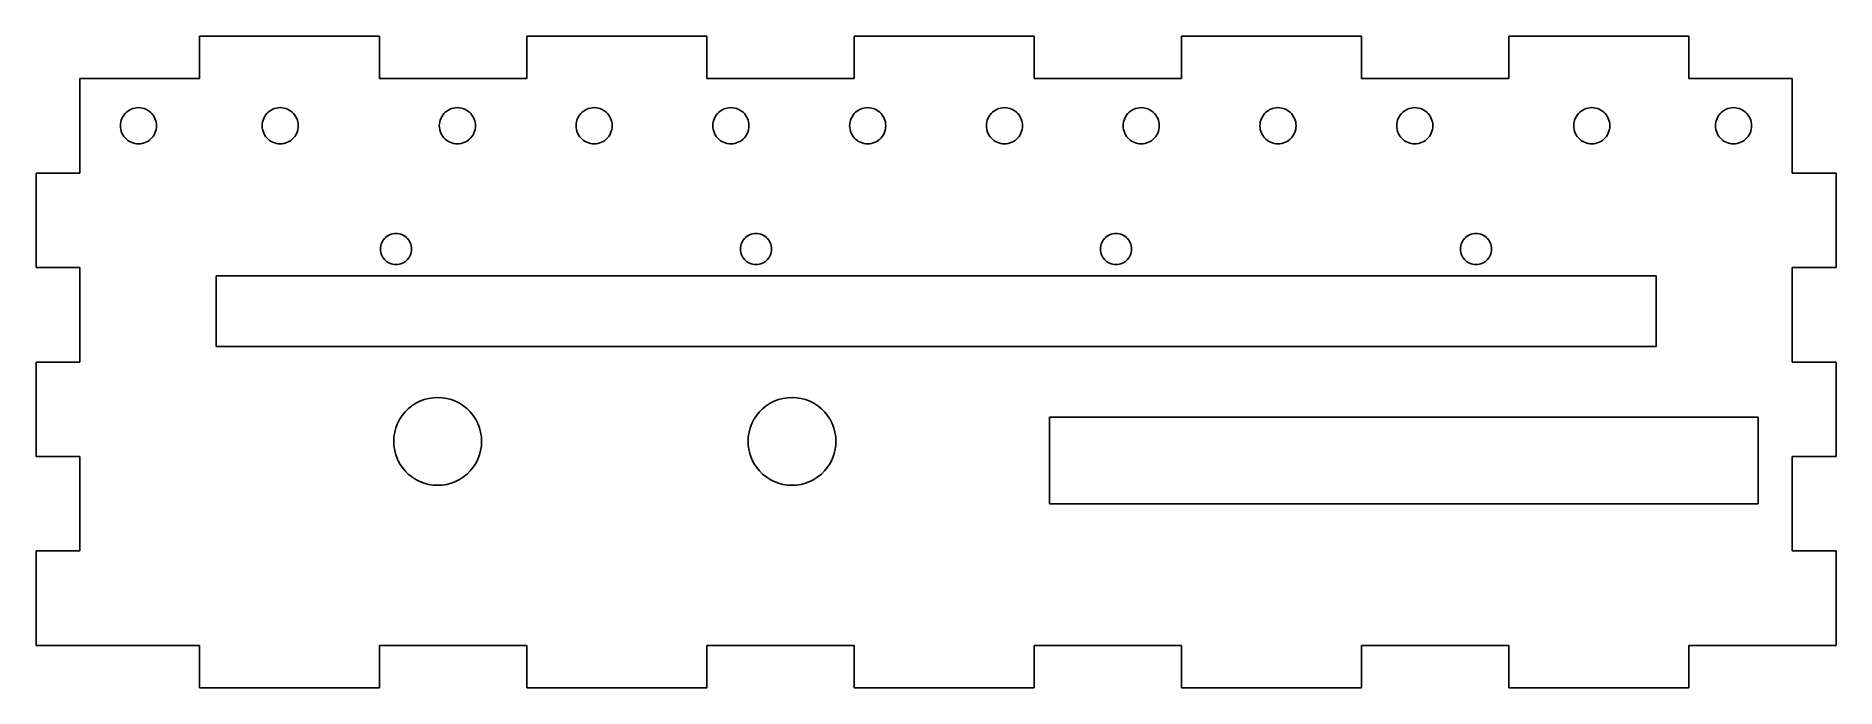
# Model space of a CAD drawing. Header units: metres. Extents: x -4 to 124, y -11 to 35.
import ezdxf

# ---------------------------------------------------------------- set-up
doc = ezdxf.new("R2010")
doc.units = ezdxf.units.M

msp = doc.modelspace()

# ---------------------------------------------------------------- linework, layer by layer
for p, q in [((20.7455, 35), (8.04544, 35)), ((8.04544, 35), (8.04544, 32)), ((20.7455, 32), (20.7455, 35)), ((43.8364, 35), (31.1364, 35)), ((31.1364, 35), (31.1364, 32)), ((43.8364, 32), (43.8364, 35)), ((66.9273, 35), (54.2273, 35)), ((54.2273, 35), (54.2273, 32)), ((66.9273, 32), (66.9273, 35)), ((90.0182, 35), (77.3182, 35)), ((77.3182, 35), (77.3182, 32)), ((90.0182, 32), (90.0182, 35)), ((113.109, 35), (100.409, 35)), ((100.409, 35), (100.409, 32)), ((113.109, 32), (113.109, 35)), ((8.04544, 32), (-0.39999, 32)), ((-0.39999, 32), (-0.39999, 25.3333)), ((31.1364, 32), (20.7455, 32)), ((54.2273, 32), (43.8364, 32)), ((77.3182, 32), (66.9273, 32)), ((100.409, 32), (90.0182, 32)), ((120.4, 32), (113.109, 32)), ((120.4, 25.3333), (120.4, 32)), ((2.56522, 29.1876), (2.62581, 29.3065)), ((2.62581, 29.3065), (2.6985, 29.4184)), ((2.6985, 29.4184), (2.78249, 29.5221)), ((2.78249, 29.5221), (2.87685, 29.6165)), ((2.87685, 29.6165), (2.98056, 29.7005)), ((2.98056, 29.7005), (3.0925, 29.7732)), ((3.0925, 29.7732), (3.2114, 29.8338)), ((3.2114, 29.8338), (3.336, 29.8816)), ((3.336, 29.8816), (3.4649, 29.9161)), ((3.4649, 29.9161), (3.59673, 29.937)), ((3.59673, 29.937), (3.73, 29.944)), ((3.73, 29.944), (3.86327, 29.937)), ((3.86327, 29.937), (3.99509, 29.9161)), ((3.99509, 29.9161), (4.12399, 29.8816)), ((4.12399, 29.8816), (4.24858, 29.8338)), ((4.24858, 29.8338), (4.36749, 29.7732)), ((4.36749, 29.7732), (4.47942, 29.7005)), ((4.47942, 29.7005), (4.58313, 29.6165)), ((4.58313, 29.6165), (4.67751, 29.5221)), ((4.67751, 29.5221), (4.76149, 29.4184)), ((4.76149, 29.4184), (4.83417, 29.3065)), ((4.83417, 29.3065), (4.89476, 29.1876)), ((12.5652, 29.1876), (12.6258, 29.3065)), ((12.6258, 29.3065), (12.6985, 29.4184)), ((12.6985, 29.4184), (12.7825, 29.5221)), ((12.7825, 29.5221), (12.8768, 29.6165)), ((12.8768, 29.6165), (12.9806, 29.7005)), ((12.9806, 29.7005), (13.0925, 29.7732)), ((13.0925, 29.7732), (13.2114, 29.8338)), ((13.2114, 29.8338), (13.336, 29.8816)), ((13.336, 29.8816), (13.4649, 29.9161)), ((13.4649, 29.9161), (13.5967, 29.937)), ((13.5967, 29.937), (13.73, 29.944)), ((13.73, 29.944), (13.8633, 29.937)), ((13.8633, 29.937), (13.9951, 29.9161)), ((13.9951, 29.9161), (14.124, 29.8816)), ((14.124, 29.8816), (14.2486, 29.8338)), ((14.2486, 29.8338), (14.3675, 29.7732)), ((14.3675, 29.7732), (14.4794, 29.7005)), ((14.4794, 29.7005), (14.5831, 29.6165)), ((14.5831, 29.6165), (14.6775, 29.5221)), ((14.6775, 29.5221), (14.7615, 29.4184)), ((14.7615, 29.4184), (14.8342, 29.3065)), ((14.8342, 29.3065), (14.8948, 29.1876)), ((25.0652, 29.1876), (25.1258, 29.3065)), ((25.1258, 29.3065), (25.1985, 29.4184)), ((25.1985, 29.4184), (25.2825, 29.5221)), ((25.2825, 29.5221), (25.3768, 29.6165)), ((25.3768, 29.6165), (25.4806, 29.7005)), ((25.4806, 29.7005), (25.5925, 29.7732)), ((25.5925, 29.7732), (25.7114, 29.8338)), ((25.7114, 29.8338), (25.836, 29.8816)), ((25.836, 29.8816), (25.9649, 29.9161)), ((25.9649, 29.9161), (26.0967, 29.937)), ((26.0967, 29.937), (26.23, 29.944)), ((26.23, 29.944), (26.3633, 29.937)), ((26.3633, 29.937), (26.4951, 29.9161)), ((26.4951, 29.9161), (26.624, 29.8816)), ((26.624, 29.8816), (26.7486, 29.8338)), ((26.7486, 29.8338), (26.8675, 29.7732)), ((26.8675, 29.7732), (26.9794, 29.7005)), ((26.9794, 29.7005), (27.0831, 29.6165)), ((27.0831, 29.6165), (27.1775, 29.5221)), ((27.1775, 29.5221), (27.2615, 29.4184)), ((27.2615, 29.4184), (27.3342, 29.3065)), ((27.3342, 29.3065), (27.3948, 29.1876)), ((34.7152, 29.1876), (34.7758, 29.3065)), ((34.7758, 29.3065), (34.8485, 29.4184)), ((34.8485, 29.4184), (34.9325, 29.5221)), ((34.9325, 29.5221), (35.0269, 29.6165)), ((35.0269, 29.6165), (35.1306, 29.7005)), ((35.1306, 29.7005), (35.2425, 29.7732)), ((35.2425, 29.7732), (35.3614, 29.8338)), ((35.3614, 29.8338), (35.486, 29.8816)), ((35.486, 29.8816), (35.6149, 29.9161)), ((35.6149, 29.9161), (35.7467, 29.937)), ((35.7467, 29.937), (35.88, 29.944)), ((35.88, 29.944), (36.0133, 29.937)), ((36.0133, 29.937), (36.1451, 29.9161)), ((36.1451, 29.9161), (36.274, 29.8816)), ((36.274, 29.8816), (36.3986, 29.8338)), ((36.3986, 29.8338), (36.5175, 29.7732)), ((36.5175, 29.7732), (36.6294, 29.7005)), ((36.6294, 29.7005), (36.7331, 29.6165)), ((36.7331, 29.6165), (36.8275, 29.5221)), ((36.8275, 29.5221), (36.9115, 29.4184)), ((36.9115, 29.4184), (36.9842, 29.3065)), ((36.9842, 29.3065), (37.0448, 29.1876)), ((44.3652, 29.1876), (44.4258, 29.3065)), ((44.4258, 29.3065), (44.4985, 29.4184)), ((44.4985, 29.4184), (44.5825, 29.5221)), ((44.5825, 29.5221), (44.6768, 29.6165)), ((44.6768, 29.6165), (44.7806, 29.7005)), ((44.7806, 29.7005), (44.8925, 29.7732)), ((44.8925, 29.7732), (45.0114, 29.8338)), ((45.0114, 29.8338), (45.136, 29.8816)), ((45.136, 29.8816), (45.2649, 29.9161)), ((45.2649, 29.9161), (45.3967, 29.937)), ((45.3967, 29.937), (45.53, 29.944)), ((45.53, 29.944), (45.6633, 29.937)), ((45.6633, 29.937), (45.7951, 29.9161)), ((45.7951, 29.9161), (45.924, 29.8816)), ((45.924, 29.8816), (46.0486, 29.8338)), ((46.0486, 29.8338), (46.1675, 29.7732)), ((46.1675, 29.7732), (46.2794, 29.7005)), ((46.2794, 29.7005), (46.3831, 29.6165)), ((46.3831, 29.6165), (46.4775, 29.5221)), ((46.4775, 29.5221), (46.5615, 29.4184)), ((46.5615, 29.4184), (46.6342, 29.3065)), ((46.6342, 29.3065), (46.6948, 29.1876)), ((54.0152, 29.1876), (54.0758, 29.3065)), ((54.0758, 29.3065), (54.1485, 29.4184)), ((54.1485, 29.4184), (54.2325, 29.5221)), ((54.2325, 29.5221), (54.3269, 29.6165)), ((54.3269, 29.6165), (54.4306, 29.7005)), ((54.4306, 29.7005), (54.5425, 29.7732)), ((54.5425, 29.7732), (54.6614, 29.8338)), ((54.6614, 29.8338), (54.786, 29.8816)), ((54.786, 29.8816), (54.9149, 29.9161)), ((54.9149, 29.9161), (55.0467, 29.937)), ((55.0467, 29.937), (55.18, 29.944)), ((55.18, 29.944), (55.3133, 29.937)), ((55.3133, 29.937), (55.4451, 29.9161)), ((55.4451, 29.9161), (55.574, 29.8816)), ((55.574, 29.8816), (55.6986, 29.8338)), ((55.6986, 29.8338), (55.8175, 29.7732)), ((55.8175, 29.7732), (55.9294, 29.7005)), ((55.9294, 29.7005), (56.0331, 29.6165)), ((56.0331, 29.6165), (56.1275, 29.5221)), ((56.1275, 29.5221), (56.2115, 29.4184)), ((56.2115, 29.4184), (56.2842, 29.3065)), ((56.2842, 29.3065), (56.3448, 29.1876)), ((63.6652, 29.1876), (63.7258, 29.3065)), ((63.7258, 29.3065), (63.7985, 29.4184)), ((63.7985, 29.4184), (63.8825, 29.5221)), ((63.8825, 29.5221), (63.9769, 29.6165)), ((63.9769, 29.6165), (64.0806, 29.7005)), ((64.0806, 29.7005), (64.1925, 29.7732)), ((64.1925, 29.7732), (64.3114, 29.8338)), ((64.3114, 29.8338), (64.436, 29.8816)), ((64.436, 29.8816), (64.5649, 29.9161)), ((64.5649, 29.9161), (64.6967, 29.937)), ((64.6967, 29.937), (64.83, 29.944)), ((64.83, 29.944), (64.9633, 29.937)), ((64.9633, 29.937), (65.0951, 29.9161)), ((65.0951, 29.9161), (65.224, 29.8816)), ((65.224, 29.8816), (65.3486, 29.8338)), ((65.3486, 29.8338), (65.4675, 29.7732)), ((65.4675, 29.7732), (65.5794, 29.7005)), ((65.5794, 29.7005), (65.6831, 29.6165)), ((65.6831, 29.6165), (65.7775, 29.5221)), ((65.7775, 29.5221), (65.8615, 29.4184)), ((65.8615, 29.4184), (65.9342, 29.3065)), ((65.9342, 29.3065), (65.9948, 29.1876)), ((73.3152, 29.1876), (73.3758, 29.3065)), ((73.3758, 29.3065), (73.4485, 29.4184)), ((73.4485, 29.4184), (73.5325, 29.5221)), ((73.5325, 29.5221), (73.6269, 29.6165)), ((73.6269, 29.6165), (73.7306, 29.7005)), ((73.7306, 29.7005), (73.8425, 29.7732)), ((73.8425, 29.7732), (73.9614, 29.8338)), ((73.9614, 29.8338), (74.086, 29.8816)), ((74.086, 29.8816), (74.2149, 29.9161)), ((74.2149, 29.9161), (74.3467, 29.937)), ((74.3467, 29.937), (74.48, 29.944)), ((74.48, 29.944), (74.6133, 29.937)), ((74.6133, 29.937), (74.7451, 29.9161)), ((74.7451, 29.9161), (74.874, 29.8816)), ((74.874, 29.8816), (74.9986, 29.8338)), ((74.9986, 29.8338), (75.1175, 29.7732)), ((75.1175, 29.7732), (75.2294, 29.7005)), ((75.2294, 29.7005), (75.3331, 29.6165)), ((75.3331, 29.6165), (75.4275, 29.5221)), ((75.4275, 29.5221), (75.5115, 29.4184)), ((75.5115, 29.4184), (75.5842, 29.3065)), ((75.5842, 29.3065), (75.6448, 29.1876)), ((82.9652, 29.1876), (83.0258, 29.3065)), ((83.0258, 29.3065), (83.0985, 29.4184)), ((83.0985, 29.4184), (83.1825, 29.5221)), ((83.1825, 29.5221), (83.2769, 29.6165)), ((83.2769, 29.6165), (83.3806, 29.7005)), ((83.3806, 29.7005), (83.4925, 29.7732)), ((83.4925, 29.7732), (83.6114, 29.8338)), ((83.6114, 29.8338), (83.736, 29.8816)), ((83.736, 29.8816), (83.8649, 29.9161)), ((83.8649, 29.9161), (83.9967, 29.937)), ((83.9967, 29.937), (84.13, 29.944)), ((84.13, 29.944), (84.2633, 29.937)), ((84.2633, 29.937), (84.3951, 29.9161)), ((84.3951, 29.9161), (84.524, 29.8816)), ((84.524, 29.8816), (84.6486, 29.8338)), ((84.6486, 29.8338), (84.7675, 29.7732)), ((84.7675, 29.7732), (84.8794, 29.7005)), ((84.8794, 29.7005), (84.9831, 29.6165)), ((84.9831, 29.6165), (85.0775, 29.5221)), ((85.0775, 29.5221), (85.1615, 29.4184)), ((85.1615, 29.4184), (85.2342, 29.3065)), ((85.2342, 29.3065), (85.2948, 29.1876)), ((92.6152, 29.1876), (92.6758, 29.3065)), ((92.6758, 29.3065), (92.7485, 29.4184)), ((92.7485, 29.4184), (92.8325, 29.5221)), ((92.8325, 29.5221), (92.9268, 29.6165)), ((92.9268, 29.6165), (93.0306, 29.7005)), ((93.0306, 29.7005), (93.1425, 29.7732)), ((93.1425, 29.7732), (93.2614, 29.8338)), ((93.2614, 29.8338), (93.386, 29.8816)), ((93.386, 29.8816), (93.5149, 29.9161)), ((93.5149, 29.9161), (93.6467, 29.937)), ((93.6467, 29.937), (93.78, 29.944)), ((93.78, 29.944), (93.9133, 29.937)), ((93.9133, 29.937), (94.0451, 29.9161)), ((94.0451, 29.9161), (94.174, 29.8816)), ((94.174, 29.8816), (94.2986, 29.8338)), ((94.2986, 29.8338), (94.4175, 29.7732)), ((94.4175, 29.7732), (94.5294, 29.7005)), ((94.5294, 29.7005), (94.6331, 29.6165)), ((94.6331, 29.6165), (94.7275, 29.5221)), ((94.7275, 29.5221), (94.8115, 29.4184)), ((94.8115, 29.4184), (94.8842, 29.3065)), ((94.8842, 29.3065), (94.9448, 29.1876)), ((105.105, 29.1876), (105.166, 29.3065)), ((105.166, 29.3065), (105.238, 29.4184)), ((105.238, 29.4184), (105.322, 29.5221)), ((105.322, 29.5221), (105.417, 29.6165)), ((105.417, 29.6165), (105.521, 29.7005)), ((105.521, 29.7005), (105.632, 29.7732)), ((105.632, 29.7732), (105.751, 29.8338)), ((105.751, 29.8338), (105.876, 29.8816)), ((105.876, 29.8816), (106.005, 29.9161)), ((106.005, 29.9161), (106.137, 29.937)), ((106.137, 29.937), (106.27, 29.944)), ((106.27, 29.944), (106.403, 29.937)), ((106.403, 29.937), (106.535, 29.9161)), ((106.535, 29.9161), (106.664, 29.8816)), ((106.664, 29.8816), (106.789, 29.8338)), ((106.789, 29.8338), (106.908, 29.7732)), ((106.908, 29.7732), (107.019, 29.7005)), ((107.019, 29.7005), (107.123, 29.6165)), ((107.123, 29.6165), (107.217, 29.5221)), ((107.217, 29.5221), (107.301, 29.4184)), ((107.301, 29.4184), (107.374, 29.3065)), ((107.374, 29.3065), (107.435, 29.1876)), ((115.105, 29.1876), (115.166, 29.3065)), ((115.166, 29.3065), (115.238, 29.4184)), ((115.238, 29.4184), (115.322, 29.5221)), ((115.322, 29.5221), (115.417, 29.6165)), ((115.417, 29.6165), (115.521, 29.7005)), ((115.521, 29.7005), (115.632, 29.7732)), ((115.632, 29.7732), (115.751, 29.8338)), ((115.751, 29.8338), (115.876, 29.8816)), ((115.876, 29.8816), (116.005, 29.9161)), ((116.005, 29.9161), (116.137, 29.937)), ((116.137, 29.937), (116.27, 29.944)), ((116.27, 29.944), (116.403, 29.937)), ((116.403, 29.937), (116.535, 29.9161)), ((116.535, 29.9161), (116.664, 29.8816)), ((116.664, 29.8816), (116.789, 29.8338)), ((116.789, 29.8338), (116.908, 29.7732)), ((116.908, 29.7732), (117.019, 29.7005)), ((117.019, 29.7005), (117.123, 29.6165)), ((117.123, 29.6165), (117.217, 29.5221)), ((117.217, 29.5221), (117.301, 29.4184)), ((117.301, 29.4184), (117.374, 29.3065)), ((117.374, 29.3065), (117.435, 29.1876)), ((2.45499, 28.669), (2.46198, 28.8023)), ((2.46198, 28.5357), (2.45499, 28.669)), ((2.46198, 28.8023), (2.48285, 28.9341)), ((2.48285, 28.4039), (2.46198, 28.5357)), ((2.48285, 28.9341), (2.5174, 29.063)), ((2.5174, 28.275), (2.48285, 28.4039)), ((2.5174, 29.063), (2.56522, 29.1876)), ((2.56522, 28.1504), (2.5174, 28.275)), ((2.62581, 28.0315), (2.56522, 28.1504)), ((2.6985, 27.9196), (2.62581, 28.0315)), ((4.83417, 28.0315), (4.76149, 27.9196)), ((4.89476, 28.1504), (4.83417, 28.0315)), ((4.89476, 29.1876), (4.9426, 29.063)), ((4.9426, 28.275), (4.89476, 28.1504)), ((4.9426, 29.063), (4.97713, 28.9341)), ((4.97713, 28.4039), (4.9426, 28.275)), ((4.97713, 28.9341), (4.998, 28.8023)), ((4.998, 28.5357), (4.97713, 28.4039)), ((4.998, 28.8023), (5.00499, 28.669)), ((5.00499, 28.669), (4.998, 28.5357)), ((12.455, 28.669), (12.462, 28.8023)), ((12.462, 28.5357), (12.455, 28.669)), ((12.462, 28.8023), (12.4828, 28.9341)), ((12.4828, 28.4039), (12.462, 28.5357)), ((12.4828, 28.9341), (12.5174, 29.063)), ((12.5174, 28.275), (12.4828, 28.4039)), ((12.5174, 29.063), (12.5652, 29.1876)), ((12.5652, 28.1504), (12.5174, 28.275)), ((12.6258, 28.0315), (12.5652, 28.1504)), ((12.6985, 27.9196), (12.6258, 28.0315)), ((14.8342, 28.0315), (14.7615, 27.9196)), ((14.8948, 28.1504), (14.8342, 28.0315)), ((14.8948, 29.1876), (14.9426, 29.063)), ((14.9426, 28.275), (14.8948, 28.1504)), ((14.9426, 29.063), (14.9771, 28.9341)), ((14.9771, 28.4039), (14.9426, 28.275)), ((14.9771, 28.9341), (14.998, 28.8023)), ((14.998, 28.5357), (14.9771, 28.4039)), ((14.998, 28.8023), (15.005, 28.669)), ((15.005, 28.669), (14.998, 28.5357)), ((24.955, 28.669), (24.962, 28.8023)), ((24.962, 28.5357), (24.955, 28.669)), ((24.962, 28.8023), (24.9828, 28.9341)), ((24.9828, 28.4039), (24.962, 28.5357)), ((24.9828, 28.9341), (25.0174, 29.063)), ((25.0174, 28.275), (24.9828, 28.4039)), ((25.0174, 29.063), (25.0652, 29.1876)), ((25.0652, 28.1504), (25.0174, 28.275)), ((25.1258, 28.0315), (25.0652, 28.1504)), ((25.1985, 27.9196), (25.1258, 28.0315)), ((27.3342, 28.0315), (27.2615, 27.9196)), ((27.3948, 28.1504), (27.3342, 28.0315)), ((27.3948, 29.1876), (27.4426, 29.063)), ((27.4426, 28.275), (27.3948, 28.1504)), ((27.4426, 29.063), (27.4771, 28.9341)), ((27.4771, 28.4039), (27.4426, 28.275)), ((27.4771, 28.9341), (27.498, 28.8023)), ((27.498, 28.5357), (27.4771, 28.4039)), ((27.498, 28.8023), (27.505, 28.669)), ((27.505, 28.669), (27.498, 28.5357)), ((34.605, 28.669), (34.612, 28.8023)), ((34.612, 28.5357), (34.605, 28.669)), ((34.612, 28.8023), (34.6329, 28.9341)), ((34.6329, 28.4039), (34.612, 28.5357)), ((34.6329, 28.9341), (34.6674, 29.063)), ((34.6674, 28.275), (34.6329, 28.4039)), ((34.6674, 29.063), (34.7152, 29.1876)), ((34.7152, 28.1504), (34.6674, 28.275)), ((34.7758, 28.0315), (34.7152, 28.1504)), ((34.8485, 27.9196), (34.7758, 28.0315)), ((36.9842, 28.0315), (36.9115, 27.9196)), ((37.0448, 28.1504), (36.9842, 28.0315)), ((37.0448, 29.1876), (37.0926, 29.063)), ((37.0926, 28.275), (37.0448, 28.1504)), ((37.0926, 29.063), (37.1271, 28.9341)), ((37.1271, 28.4039), (37.0926, 28.275)), ((37.1271, 28.9341), (37.148, 28.8023)), ((37.148, 28.5357), (37.1271, 28.4039)), ((37.148, 28.8023), (37.155, 28.669)), ((37.155, 28.669), (37.148, 28.5357)), ((44.255, 28.669), (44.262, 28.8023)), ((44.262, 28.5357), (44.255, 28.669)), ((44.262, 28.8023), (44.2829, 28.9341)), ((44.2829, 28.4039), (44.262, 28.5357)), ((44.2829, 28.9341), (44.3174, 29.063)), ((44.3174, 28.275), (44.2829, 28.4039)), ((44.3174, 29.063), (44.3652, 29.1876)), ((44.3652, 28.1504), (44.3174, 28.275)), ((44.4258, 28.0315), (44.3652, 28.1504)), ((44.4985, 27.9196), (44.4258, 28.0315)), ((46.6342, 28.0315), (46.5615, 27.9196)), ((46.6948, 28.1504), (46.6342, 28.0315)), ((46.6948, 29.1876), (46.7426, 29.063)), ((46.7426, 28.275), (46.6948, 28.1504)), ((46.7426, 29.063), (46.7771, 28.9341)), ((46.7771, 28.4039), (46.7426, 28.275)), ((46.7771, 28.9341), (46.798, 28.8023)), ((46.798, 28.5357), (46.7771, 28.4039)), ((46.798, 28.8023), (46.805, 28.669)), ((46.805, 28.669), (46.798, 28.5357)), ((53.905, 28.669), (53.912, 28.8023)), ((53.912, 28.5357), (53.905, 28.669)), ((53.912, 28.8023), (53.9329, 28.9341)), ((53.9329, 28.4039), (53.912, 28.5357)), ((53.9329, 28.9341), (53.9674, 29.063)), ((53.9674, 28.275), (53.9329, 28.4039)), ((53.9674, 29.063), (54.0152, 29.1876)), ((54.0152, 28.1504), (53.9674, 28.275)), ((54.0758, 28.0315), (54.0152, 28.1504)), ((54.1485, 27.9196), (54.0758, 28.0315)), ((56.2842, 28.0315), (56.2115, 27.9196)), ((56.3448, 28.1504), (56.2842, 28.0315)), ((56.3448, 29.1876), (56.3926, 29.063)), ((56.3926, 28.275), (56.3448, 28.1504)), ((56.3926, 29.063), (56.4271, 28.9341)), ((56.4271, 28.4039), (56.3926, 28.275)), ((56.4271, 28.9341), (56.448, 28.8023)), ((56.448, 28.5357), (56.4271, 28.4039)), ((56.448, 28.8023), (56.455, 28.669)), ((56.455, 28.669), (56.448, 28.5357)), ((63.555, 28.669), (63.562, 28.8023)), ((63.562, 28.5357), (63.555, 28.669)), ((63.562, 28.8023), (63.5829, 28.9341)), ((63.5829, 28.4039), (63.562, 28.5357)), ((63.5829, 28.9341), (63.6174, 29.063)), ((63.6174, 28.275), (63.5829, 28.4039)), ((63.6174, 29.063), (63.6652, 29.1876)), ((63.6652, 28.1504), (63.6174, 28.275)), ((63.7258, 28.0315), (63.6652, 28.1504)), ((63.7985, 27.9196), (63.7258, 28.0315)), ((65.9342, 28.0315), (65.8615, 27.9196)), ((65.9948, 28.1504), (65.9342, 28.0315)), ((65.9948, 29.1876), (66.0426, 29.063)), ((66.0426, 28.275), (65.9948, 28.1504)), ((66.0426, 29.063), (66.0771, 28.9341)), ((66.0771, 28.4039), (66.0426, 28.275)), ((66.0771, 28.9341), (66.098, 28.8023)), ((66.098, 28.5357), (66.0771, 28.4039)), ((66.098, 28.8023), (66.105, 28.669)), ((66.105, 28.669), (66.098, 28.5357)), ((73.205, 28.669), (73.212, 28.8023)), ((73.212, 28.5357), (73.205, 28.669)), ((73.212, 28.8023), (73.2329, 28.9341)), ((73.2329, 28.4039), (73.212, 28.5357)), ((73.2329, 28.9341), (73.2674, 29.063)), ((73.2674, 28.275), (73.2329, 28.4039)), ((73.2674, 29.063), (73.3152, 29.1876)), ((73.3152, 28.1504), (73.2674, 28.275)), ((73.3758, 28.0315), (73.3152, 28.1504)), ((73.4485, 27.9196), (73.3758, 28.0315)), ((75.5842, 28.0315), (75.5115, 27.9196)), ((75.6448, 28.1504), (75.5842, 28.0315)), ((75.6448, 29.1876), (75.6926, 29.063)), ((75.6926, 28.275), (75.6448, 28.1504)), ((75.6926, 29.063), (75.7271, 28.9341)), ((75.7271, 28.4039), (75.6926, 28.275)), ((75.7271, 28.9341), (75.748, 28.8023)), ((75.748, 28.5357), (75.7271, 28.4039)), ((75.748, 28.8023), (75.755, 28.669)), ((75.755, 28.669), (75.748, 28.5357)), ((82.855, 28.669), (82.862, 28.8023)), ((82.862, 28.5357), (82.855, 28.669)), ((82.862, 28.8023), (82.8829, 28.9341)), ((82.8829, 28.4039), (82.862, 28.5357)), ((82.8829, 28.9341), (82.9174, 29.063)), ((82.9174, 28.275), (82.8829, 28.4039)), ((82.9174, 29.063), (82.9652, 29.1876)), ((82.9652, 28.1504), (82.9174, 28.275)), ((83.0258, 28.0315), (82.9652, 28.1504)), ((83.0985, 27.9196), (83.0258, 28.0315)), ((85.2342, 28.0315), (85.1615, 27.9196)), ((85.2948, 28.1504), (85.2342, 28.0315)), ((85.2948, 29.1876), (85.3426, 29.063)), ((85.3426, 28.275), (85.2948, 28.1504)), ((85.3426, 29.063), (85.3771, 28.9341)), ((85.3771, 28.4039), (85.3426, 28.275)), ((85.3771, 28.9341), (85.398, 28.8023)), ((85.398, 28.5357), (85.3771, 28.4039)), ((85.398, 28.8023), (85.405, 28.669)), ((85.405, 28.669), (85.398, 28.5357)), ((92.505, 28.669), (92.512, 28.8023)), ((92.512, 28.5357), (92.505, 28.669)), ((92.512, 28.8023), (92.5329, 28.9341)), ((92.5329, 28.4039), (92.512, 28.5357)), ((92.5329, 28.9341), (92.5674, 29.063)), ((92.5674, 28.275), (92.5329, 28.4039)), ((92.5674, 29.063), (92.6152, 29.1876)), ((92.6152, 28.1504), (92.5674, 28.275)), ((92.6758, 28.0315), (92.6152, 28.1504)), ((92.7485, 27.9196), (92.6758, 28.0315)), ((94.8842, 28.0315), (94.8115, 27.9196)), ((94.9448, 28.1504), (94.8842, 28.0315)), ((94.9448, 29.1876), (94.9926, 29.063)), ((94.9926, 28.275), (94.9448, 28.1504)), ((94.9926, 29.063), (95.0271, 28.9341)), ((95.0271, 28.4039), (94.9926, 28.275)), ((95.0271, 28.9341), (95.048, 28.8023)), ((95.048, 28.5357), (95.0271, 28.4039)), ((95.048, 28.8023), (95.055, 28.669)), ((95.055, 28.669), (95.048, 28.5357)), ((104.995, 28.669), (105.002, 28.8023)), ((105.002, 28.5357), (104.995, 28.669)), ((105.002, 28.8023), (105.023, 28.9341)), ((105.023, 28.4039), (105.002, 28.5357)), ((105.023, 28.9341), (105.057, 29.063)), ((105.057, 28.275), (105.023, 28.4039)), ((105.057, 29.063), (105.105, 29.1876)), ((105.105, 28.1504), (105.057, 28.275)), ((105.166, 28.0315), (105.105, 28.1504)), ((105.238, 27.9196), (105.166, 28.0315)), ((107.374, 28.0315), (107.301, 27.9196)), ((107.435, 28.1504), (107.374, 28.0315)), ((107.435, 29.1876), (107.483, 29.063)), ((107.483, 28.275), (107.435, 28.1504)), ((107.483, 29.063), (107.517, 28.9341)), ((107.517, 28.4039), (107.483, 28.275)), ((107.517, 28.9341), (107.538, 28.8023)), ((107.538, 28.5357), (107.517, 28.4039)), ((107.538, 28.8023), (107.545, 28.669)), ((107.545, 28.669), (107.538, 28.5357)), ((114.995, 28.669), (115.002, 28.8023)), ((115.002, 28.5357), (114.995, 28.669)), ((115.002, 28.8023), (115.023, 28.9341)), ((115.023, 28.4039), (115.002, 28.5357)), ((115.023, 28.9341), (115.057, 29.063)), ((115.057, 28.275), (115.023, 28.4039)), ((115.057, 29.063), (115.105, 29.1876)), ((115.105, 28.1504), (115.057, 28.275)), ((115.166, 28.0315), (115.105, 28.1504)), ((115.238, 27.9196), (115.166, 28.0315)), ((117.374, 28.0315), (117.301, 27.9196)), ((117.435, 28.1504), (117.374, 28.0315)), ((117.435, 29.1876), (117.483, 29.063)), ((117.483, 28.275), (117.435, 28.1504)), ((117.483, 29.063), (117.517, 28.9341)), ((117.517, 28.4039), (117.483, 28.275)), ((117.517, 28.9341), (117.538, 28.8023)), ((117.538, 28.5357), (117.517, 28.4039)), ((117.538, 28.8023), (117.545, 28.669)), ((117.545, 28.669), (117.538, 28.5357)), ((2.78249, 27.8159), (2.6985, 27.9196)), ((2.87685, 27.7215), (2.78249, 27.8159)), ((2.98056, 27.6375), (2.87685, 27.7215)), ((3.0925, 27.5648), (2.98056, 27.6375)), ((3.2114, 27.5042), (3.0925, 27.5648)), ((3.336, 27.4564), (3.2114, 27.5042)), ((3.4649, 27.4219), (3.336, 27.4564)), ((3.59673, 27.401), (3.4649, 27.4219)), ((3.73, 27.394), (3.59673, 27.401)), ((3.86327, 27.401), (3.73, 27.394)), ((3.99509, 27.4219), (3.86327, 27.401)), ((4.12399, 27.4564), (3.99509, 27.4219)), ((4.24858, 27.5042), (4.12399, 27.4564)), ((4.36749, 27.5648), (4.24858, 27.5042)), ((4.47942, 27.6375), (4.36749, 27.5648)), ((4.58313, 27.7215), (4.47942, 27.6375)), ((4.67751, 27.8159), (4.58313, 27.7215)), ((4.76149, 27.9196), (4.67751, 27.8159)), ((12.7825, 27.8159), (12.6985, 27.9196)), ((12.8768, 27.7215), (12.7825, 27.8159)), ((12.9806, 27.6375), (12.8768, 27.7215)), ((13.0925, 27.5648), (12.9806, 27.6375)), ((13.2114, 27.5042), (13.0925, 27.5648)), ((13.336, 27.4564), (13.2114, 27.5042)), ((13.4649, 27.4219), (13.336, 27.4564)), ((13.5967, 27.401), (13.4649, 27.4219)), ((13.73, 27.394), (13.5967, 27.401)), ((13.8633, 27.401), (13.73, 27.394)), ((13.9951, 27.4219), (13.8633, 27.401)), ((14.124, 27.4564), (13.9951, 27.4219)), ((14.2486, 27.5042), (14.124, 27.4564)), ((14.3675, 27.5648), (14.2486, 27.5042)), ((14.4794, 27.6375), (14.3675, 27.5648)), ((14.5831, 27.7215), (14.4794, 27.6375)), ((14.6775, 27.8159), (14.5831, 27.7215)), ((14.7615, 27.9196), (14.6775, 27.8159)), ((25.2825, 27.8159), (25.1985, 27.9196)), ((25.3768, 27.7215), (25.2825, 27.8159)), ((25.4806, 27.6375), (25.3768, 27.7215)), ((25.5925, 27.5648), (25.4806, 27.6375)), ((25.7114, 27.5042), (25.5925, 27.5648)), ((25.836, 27.4564), (25.7114, 27.5042)), ((25.9649, 27.4219), (25.836, 27.4564)), ((26.0967, 27.401), (25.9649, 27.4219)), ((26.23, 27.394), (26.0967, 27.401)), ((26.3633, 27.401), (26.23, 27.394)), ((26.4951, 27.4219), (26.3633, 27.401)), ((26.624, 27.4564), (26.4951, 27.4219)), ((26.7486, 27.5042), (26.624, 27.4564)), ((26.8675, 27.5648), (26.7486, 27.5042)), ((26.9794, 27.6375), (26.8675, 27.5648)), ((27.0831, 27.7215), (26.9794, 27.6375)), ((27.1775, 27.8159), (27.0831, 27.7215)), ((27.2615, 27.9196), (27.1775, 27.8159)), ((34.9325, 27.8159), (34.8485, 27.9196)), ((35.0269, 27.7215), (34.9325, 27.8159)), ((35.1306, 27.6375), (35.0269, 27.7215)), ((35.2425, 27.5648), (35.1306, 27.6375)), ((35.3614, 27.5042), (35.2425, 27.5648)), ((35.486, 27.4564), (35.3614, 27.5042)), ((35.6149, 27.4219), (35.486, 27.4564)), ((35.7467, 27.401), (35.6149, 27.4219)), ((35.88, 27.394), (35.7467, 27.401)), ((36.0133, 27.401), (35.88, 27.394)), ((36.1451, 27.4219), (36.0133, 27.401)), ((36.274, 27.4564), (36.1451, 27.4219)), ((36.3986, 27.5042), (36.274, 27.4564)), ((36.5175, 27.5648), (36.3986, 27.5042)), ((36.6294, 27.6375), (36.5175, 27.5648)), ((36.7331, 27.7215), (36.6294, 27.6375)), ((36.8275, 27.8159), (36.7331, 27.7215)), ((36.9115, 27.9196), (36.8275, 27.8159)), ((44.5825, 27.8159), (44.4985, 27.9196)), ((44.6768, 27.7215), (44.5825, 27.8159)), ((44.7806, 27.6375), (44.6768, 27.7215)), ((44.8925, 27.5648), (44.7806, 27.6375)), ((45.0114, 27.5042), (44.8925, 27.5648)), ((45.136, 27.4564), (45.0114, 27.5042)), ((45.2649, 27.4219), (45.136, 27.4564)), ((45.3967, 27.401), (45.2649, 27.4219)), ((45.53, 27.394), (45.3967, 27.401)), ((45.6633, 27.401), (45.53, 27.394)), ((45.7951, 27.4219), (45.6633, 27.401)), ((45.924, 27.4564), (45.7951, 27.4219)), ((46.0486, 27.5042), (45.924, 27.4564)), ((46.1675, 27.5648), (46.0486, 27.5042)), ((46.2794, 27.6375), (46.1675, 27.5648)), ((46.3831, 27.7215), (46.2794, 27.6375)), ((46.4775, 27.8159), (46.3831, 27.7215)), ((46.5615, 27.9196), (46.4775, 27.8159)), ((54.2325, 27.8159), (54.1485, 27.9196)), ((54.3269, 27.7215), (54.2325, 27.8159)), ((54.4306, 27.6375), (54.3269, 27.7215)), ((54.5425, 27.5648), (54.4306, 27.6375)), ((54.6614, 27.5042), (54.5425, 27.5648)), ((54.786, 27.4564), (54.6614, 27.5042)), ((54.9149, 27.4219), (54.786, 27.4564)), ((55.0467, 27.401), (54.9149, 27.4219)), ((55.18, 27.394), (55.0467, 27.401)), ((55.3133, 27.401), (55.18, 27.394)), ((55.4451, 27.4219), (55.3133, 27.401)), ((55.574, 27.4564), (55.4451, 27.4219)), ((55.6986, 27.5042), (55.574, 27.4564)), ((55.8175, 27.5648), (55.6986, 27.5042)), ((55.9294, 27.6375), (55.8175, 27.5648)), ((56.0331, 27.7215), (55.9294, 27.6375)), ((56.1275, 27.8159), (56.0331, 27.7215)), ((56.2115, 27.9196), (56.1275, 27.8159)), ((63.8825, 27.8159), (63.7985, 27.9196)), ((63.9769, 27.7215), (63.8825, 27.8159)), ((64.0806, 27.6375), (63.9769, 27.7215)), ((64.1925, 27.5648), (64.0806, 27.6375)), ((64.3114, 27.5042), (64.1925, 27.5648)), ((64.436, 27.4564), (64.3114, 27.5042)), ((64.5649, 27.4219), (64.436, 27.4564)), ((64.6967, 27.401), (64.5649, 27.4219)), ((64.83, 27.394), (64.6967, 27.401)), ((64.9633, 27.401), (64.83, 27.394)), ((65.0951, 27.4219), (64.9633, 27.401)), ((65.224, 27.4564), (65.0951, 27.4219)), ((65.3486, 27.5042), (65.224, 27.4564)), ((65.4675, 27.5648), (65.3486, 27.5042)), ((65.5794, 27.6375), (65.4675, 27.5648)), ((65.6831, 27.7215), (65.5794, 27.6375)), ((65.7775, 27.8159), (65.6831, 27.7215)), ((65.8615, 27.9196), (65.7775, 27.8159)), ((73.5325, 27.8159), (73.4485, 27.9196)), ((73.6269, 27.7215), (73.5325, 27.8159)), ((73.7306, 27.6375), (73.6269, 27.7215)), ((73.8425, 27.5648), (73.7306, 27.6375)), ((73.9614, 27.5042), (73.8425, 27.5648)), ((74.086, 27.4564), (73.9614, 27.5042)), ((74.2149, 27.4219), (74.086, 27.4564)), ((74.3467, 27.401), (74.2149, 27.4219)), ((74.48, 27.394), (74.3467, 27.401)), ((74.6133, 27.401), (74.48, 27.394)), ((74.7451, 27.4219), (74.6133, 27.401)), ((74.874, 27.4564), (74.7451, 27.4219)), ((74.9986, 27.5042), (74.874, 27.4564)), ((75.1175, 27.5648), (74.9986, 27.5042)), ((75.2294, 27.6375), (75.1175, 27.5648)), ((75.3331, 27.7215), (75.2294, 27.6375)), ((75.4275, 27.8159), (75.3331, 27.7215)), ((75.5115, 27.9196), (75.4275, 27.8159)), ((83.1825, 27.8159), (83.0985, 27.9196)), ((83.2769, 27.7215), (83.1825, 27.8159)), ((83.3806, 27.6375), (83.2769, 27.7215)), ((83.4925, 27.5648), (83.3806, 27.6375)), ((83.6114, 27.5042), (83.4925, 27.5648)), ((83.736, 27.4564), (83.6114, 27.5042)), ((83.8649, 27.4219), (83.736, 27.4564)), ((83.9967, 27.401), (83.8649, 27.4219)), ((84.13, 27.394), (83.9967, 27.401)), ((84.2633, 27.401), (84.13, 27.394)), ((84.3951, 27.4219), (84.2633, 27.401)), ((84.524, 27.4564), (84.3951, 27.4219)), ((84.6486, 27.5042), (84.524, 27.4564)), ((84.7675, 27.5648), (84.6486, 27.5042)), ((84.8794, 27.6375), (84.7675, 27.5648)), ((84.9831, 27.7215), (84.8794, 27.6375)), ((85.0775, 27.8159), (84.9831, 27.7215)), ((85.1615, 27.9196), (85.0775, 27.8159)), ((92.8325, 27.8159), (92.7485, 27.9196)), ((92.9268, 27.7215), (92.8325, 27.8159)), ((93.0306, 27.6375), (92.9268, 27.7215)), ((93.1425, 27.5648), (93.0306, 27.6375)), ((93.2614, 27.5042), (93.1425, 27.5648)), ((93.386, 27.4564), (93.2614, 27.5042)), ((93.5149, 27.4219), (93.386, 27.4564)), ((93.6467, 27.401), (93.5149, 27.4219)), ((93.78, 27.394), (93.6467, 27.401)), ((93.9133, 27.401), (93.78, 27.394)), ((94.0451, 27.4219), (93.9133, 27.401)), ((94.174, 27.4564), (94.0451, 27.4219)), ((94.2986, 27.5042), (94.174, 27.4564)), ((94.4175, 27.5648), (94.2986, 27.5042)), ((94.5294, 27.6375), (94.4175, 27.5648)), ((94.6331, 27.7215), (94.5294, 27.6375)), ((94.7275, 27.8159), (94.6331, 27.7215)), ((94.8115, 27.9196), (94.7275, 27.8159)), ((105.322, 27.8159), (105.238, 27.9196)), ((105.417, 27.7215), (105.322, 27.8159)), ((105.521, 27.6375), (105.417, 27.7215)), ((105.632, 27.5648), (105.521, 27.6375)), ((105.751, 27.5042), (105.632, 27.5648)), ((105.876, 27.4564), (105.751, 27.5042)), ((106.005, 27.4219), (105.876, 27.4564)), ((106.137, 27.401), (106.005, 27.4219)), ((106.27, 27.394), (106.137, 27.401)), ((106.403, 27.401), (106.27, 27.394)), ((106.535, 27.4219), (106.403, 27.401)), ((106.664, 27.4564), (106.535, 27.4219)), ((106.789, 27.5042), (106.664, 27.4564)), ((106.908, 27.5648), (106.789, 27.5042)), ((107.019, 27.6375), (106.908, 27.5648)), ((107.123, 27.7215), (107.019, 27.6375)), ((107.217, 27.8159), (107.123, 27.7215)), ((107.301, 27.9196), (107.217, 27.8159)), ((115.322, 27.8159), (115.238, 27.9196)), ((115.417, 27.7215), (115.322, 27.8159)), ((115.521, 27.6375), (115.417, 27.7215)), ((115.632, 27.5648), (115.521, 27.6375)), ((115.751, 27.5042), (115.632, 27.5648)), ((115.876, 27.4564), (115.751, 27.5042)), ((116.005, 27.4219), (115.876, 27.4564)), ((116.137, 27.401), (116.005, 27.4219)), ((116.27, 27.394), (116.137, 27.401)), ((116.403, 27.401), (116.27, 27.394)), ((116.535, 27.4219), (116.403, 27.401)), ((116.664, 27.4564), (116.535, 27.4219)), ((116.789, 27.5042), (116.664, 27.4564)), ((116.908, 27.5648), (116.789, 27.5042)), ((117.019, 27.6375), (116.908, 27.5648)), ((117.123, 27.7215), (117.019, 27.6375)), ((117.217, 27.8159), (117.123, 27.7215)), ((117.301, 27.9196), (117.217, 27.8159)), ((-0.39999, 25.3333), (-3.5, 25.3333)), ((-3.5, 25.3333), (-3.5, 18.6667)), ((123.5, 25.3333), (120.4, 25.3333)), ((123.5, 18.6667), (123.5, 25.3333)), ((20.8538, 20.3079), (20.8951, 20.4154)), ((20.8951, 20.4154), (20.9474, 20.518)), ((20.9474, 20.518), (21.0101, 20.6146)), ((21.0101, 20.6146), (21.0825, 20.704)), ((21.0825, 20.704), (21.164, 20.7854)), ((21.164, 20.7854), (21.2534, 20.8579)), ((21.2534, 20.8579), (21.35, 20.9206)), ((21.35, 20.9206), (21.4526, 20.9729)), ((21.4526, 20.9729), (21.5601, 21.0142)), ((21.5601, 21.0142), (21.6713, 21.044)), ((21.6713, 21.044), (21.785, 21.062)), ((21.785, 21.062), (21.9, 21.068)), ((21.9, 21.068), (22.015, 21.062)), ((22.015, 21.062), (22.1287, 21.044)), ((22.1287, 21.044), (22.2399, 21.0142)), ((22.2399, 21.0142), (22.3474, 20.9729)), ((22.3474, 20.9729), (22.45, 20.9206)), ((22.45, 20.9206), (22.5466, 20.8579)), ((22.5466, 20.8579), (22.636, 20.7854)), ((22.636, 20.7854), (22.7175, 20.704)), ((22.7175, 20.704), (22.7899, 20.6146)), ((22.7899, 20.6146), (22.8526, 20.518)), ((22.8526, 20.518), (22.9049, 20.4154)), ((22.9049, 20.4154), (22.9462, 20.3079)), ((46.2538, 20.3079), (46.2951, 20.4154)), ((46.2951, 20.4154), (46.3474, 20.518)), ((46.3474, 20.518), (46.4101, 20.6146)), ((46.4101, 20.6146), (46.4825, 20.704)), ((46.4825, 20.704), (46.5639, 20.7854)), ((46.5639, 20.7854), (46.6534, 20.8579)), ((46.6534, 20.8579), (46.75, 20.9206)), ((46.75, 20.9206), (46.8526, 20.9729)), ((46.8526, 20.9729), (46.9601, 21.0142)), ((46.9601, 21.0142), (47.0713, 21.044)), ((47.0713, 21.044), (47.185, 21.062)), ((47.185, 21.062), (47.3, 21.068)), ((47.3, 21.068), (47.415, 21.062)), ((47.415, 21.062), (47.5287, 21.044)), ((47.5287, 21.044), (47.6399, 21.0142)), ((47.6399, 21.0142), (47.7474, 20.9729)), ((47.7474, 20.9729), (47.85, 20.9206)), ((47.85, 20.9206), (47.9466, 20.8579)), ((47.9466, 20.8579), (48.036, 20.7854)), ((48.036, 20.7854), (48.1174, 20.704)), ((48.1174, 20.704), (48.1899, 20.6146)), ((48.1899, 20.6146), (48.2526, 20.518)), ((48.2526, 20.518), (48.3049, 20.4154)), ((48.3049, 20.4154), (48.3462, 20.3079)), ((71.6538, 20.3079), (71.6951, 20.4154)), ((71.6951, 20.4154), (71.7474, 20.518)), ((71.7474, 20.518), (71.8101, 20.6146)), ((71.8101, 20.6146), (71.8825, 20.704)), ((71.8825, 20.704), (71.964, 20.7854)), ((71.964, 20.7854), (72.0534, 20.8579)), ((72.0534, 20.8579), (72.15, 20.9206)), ((72.15, 20.9206), (72.2526, 20.9729)), ((72.2526, 20.9729), (72.3601, 21.0142)), ((72.3601, 21.0142), (72.4713, 21.044)), ((72.4713, 21.044), (72.585, 21.062)), ((72.585, 21.062), (72.7, 21.068)), ((72.7, 21.068), (72.815, 21.062)), ((72.815, 21.062), (72.9287, 21.044)), ((72.9287, 21.044), (73.0399, 21.0142)), ((73.0399, 21.0142), (73.1474, 20.9729)), ((73.1474, 20.9729), (73.25, 20.9206)), ((73.25, 20.9206), (73.3466, 20.8579)), ((73.3466, 20.8579), (73.436, 20.7854)), ((73.436, 20.7854), (73.5175, 20.704)), ((73.5175, 20.704), (73.5899, 20.6146)), ((73.5899, 20.6146), (73.6526, 20.518)), ((73.6526, 20.518), (73.7049, 20.4154)), ((73.7049, 20.4154), (73.7462, 20.3079)), ((97.0538, 20.3079), (97.0951, 20.4154)), ((97.0951, 20.4154), (97.1474, 20.518)), ((97.1474, 20.518), (97.2101, 20.6146)), ((97.2101, 20.6146), (97.2825, 20.704)), ((97.2825, 20.704), (97.364, 20.7854)), ((97.364, 20.7854), (97.4534, 20.8579)), ((97.4534, 20.8579), (97.55, 20.9206)), ((97.55, 20.9206), (97.6526, 20.9729)), ((97.6526, 20.9729), (97.7601, 21.0142)), ((97.7601, 21.0142), (97.8713, 21.044)), ((97.8713, 21.044), (97.985, 21.062)), ((97.985, 21.062), (98.1, 21.068)), ((98.1, 21.068), (98.215, 21.062)), ((98.215, 21.062), (98.3287, 21.044)), ((98.3287, 21.044), (98.4399, 21.0142)), ((98.4399, 21.0142), (98.5474, 20.9729)), ((98.5474, 20.9729), (98.65, 20.9206)), ((98.65, 20.9206), (98.7466, 20.8579)), ((98.7466, 20.8579), (98.836, 20.7854)), ((98.836, 20.7854), (98.9174, 20.704)), ((98.9174, 20.704), (98.9899, 20.6146)), ((98.9899, 20.6146), (99.0526, 20.518)), ((99.0526, 20.518), (99.1049, 20.4154)), ((99.1049, 20.4154), (99.1462, 20.3079)), ((20.8, 19.968), (20.806, 20.083)), ((20.806, 19.853), (20.8, 19.968)), ((20.806, 20.083), (20.824, 20.1967)), ((20.824, 19.7393), (20.806, 19.853)), ((20.824, 20.1967), (20.8538, 20.3079)), ((20.8538, 19.6281), (20.824, 19.7393)), ((20.8951, 19.5206), (20.8538, 19.6281)), ((20.9474, 19.418), (20.8951, 19.5206)), ((21.0101, 19.3214), (20.9474, 19.418)), ((21.0825, 19.2319), (21.0101, 19.3214)), ((21.164, 19.1505), (21.0825, 19.2319)), ((21.2534, 19.0781), (21.164, 19.1505)), ((21.35, 19.0154), (21.2534, 19.0781)), ((22.5466, 19.0781), (22.45, 19.0154)), ((22.636, 19.1505), (22.5466, 19.0781)), ((22.7175, 19.2319), (22.636, 19.1505)), ((22.7899, 19.3214), (22.7175, 19.2319)), ((22.8526, 19.418), (22.7899, 19.3214)), ((22.9049, 19.5206), (22.8526, 19.418)), ((22.9462, 19.6281), (22.9049, 19.5206)), ((22.9462, 20.3079), (22.976, 20.1967)), ((22.976, 19.7393), (22.9462, 19.6281)), ((22.976, 20.1967), (22.994, 20.083)), ((22.994, 19.853), (22.976, 19.7393)), ((22.994, 20.083), (23, 19.968)), ((23, 19.968), (22.994, 19.853)), ((46.2, 19.968), (46.206, 20.083)), ((46.206, 19.853), (46.2, 19.968)), ((46.206, 20.083), (46.224, 20.1967)), ((46.224, 19.7393), (46.206, 19.853)), ((46.224, 20.1967), (46.2538, 20.3079)), ((46.2538, 19.6281), (46.224, 19.7393)), ((46.2951, 19.5206), (46.2538, 19.6281)), ((46.3474, 19.418), (46.2951, 19.5206)), ((46.4101, 19.3214), (46.3474, 19.418)), ((46.4825, 19.2319), (46.4101, 19.3214)), ((46.5639, 19.1505), (46.4825, 19.2319)), ((46.6534, 19.0781), (46.5639, 19.1505)), ((46.75, 19.0154), (46.6534, 19.0781)), ((47.9466, 19.0781), (47.85, 19.0154)), ((48.036, 19.1505), (47.9466, 19.0781)), ((48.1174, 19.2319), (48.036, 19.1505)), ((48.1899, 19.3214), (48.1174, 19.2319)), ((48.2526, 19.418), (48.1899, 19.3214)), ((48.3049, 19.5206), (48.2526, 19.418)), ((48.3462, 19.6281), (48.3049, 19.5206)), ((48.3462, 20.3079), (48.376, 20.1967)), ((48.376, 19.7393), (48.3462, 19.6281)), ((48.376, 20.1967), (48.394, 20.083)), ((48.394, 19.853), (48.376, 19.7393)), ((48.394, 20.083), (48.4, 19.968)), ((48.4, 19.968), (48.394, 19.853)), ((71.6, 19.968), (71.606, 20.083)), ((71.606, 19.853), (71.6, 19.968)), ((71.606, 20.083), (71.624, 20.1967)), ((71.624, 19.7393), (71.606, 19.853)), ((71.624, 20.1967), (71.6538, 20.3079)), ((71.6538, 19.6281), (71.624, 19.7393)), ((71.6951, 19.5206), (71.6538, 19.6281)), ((71.7474, 19.418), (71.6951, 19.5206)), ((71.8101, 19.3214), (71.7474, 19.418)), ((71.8825, 19.2319), (71.8101, 19.3214)), ((71.964, 19.1505), (71.8825, 19.2319)), ((72.0534, 19.0781), (71.964, 19.1505)), ((72.15, 19.0154), (72.0534, 19.0781)), ((73.3466, 19.0781), (73.25, 19.0154)), ((73.436, 19.1505), (73.3466, 19.0781)), ((73.5175, 19.2319), (73.436, 19.1505)), ((73.5899, 19.3214), (73.5175, 19.2319)), ((73.6526, 19.418), (73.5899, 19.3214)), ((73.7049, 19.5206), (73.6526, 19.418)), ((73.7462, 19.6281), (73.7049, 19.5206)), ((73.7462, 20.3079), (73.776, 20.1967)), ((73.776, 19.7393), (73.7462, 19.6281)), ((73.776, 20.1967), (73.794, 20.083)), ((73.794, 19.853), (73.776, 19.7393)), ((73.794, 20.083), (73.8, 19.968)), ((73.8, 19.968), (73.794, 19.853)), ((97, 19.968), (97.006, 20.083)), ((97.006, 19.853), (97, 19.968)), ((97.006, 20.083), (97.024, 20.1967)), ((97.024, 19.7393), (97.006, 19.853)), ((97.024, 20.1967), (97.0538, 20.3079)), ((97.0538, 19.6281), (97.024, 19.7393)), ((97.0951, 19.5206), (97.0538, 19.6281)), ((97.1474, 19.418), (97.0951, 19.5206)), ((97.2101, 19.3214), (97.1474, 19.418)), ((97.2825, 19.2319), (97.2101, 19.3214)), ((97.364, 19.1505), (97.2825, 19.2319)), ((97.4534, 19.0781), (97.364, 19.1505)), ((97.55, 19.0154), (97.4534, 19.0781)), ((98.7466, 19.0781), (98.65, 19.0154)), ((98.836, 19.1505), (98.7466, 19.0781)), ((98.9174, 19.2319), (98.836, 19.1505)), ((98.9899, 19.3214), (98.9174, 19.2319)), ((99.0526, 19.418), (98.9899, 19.3214)), ((99.1049, 19.5206), (99.0526, 19.418)), ((99.1462, 19.6281), (99.1049, 19.5206)), ((99.1462, 20.3079), (99.176, 20.1967)), ((99.176, 19.7393), (99.1462, 19.6281)), ((99.176, 20.1967), (99.194, 20.083)), ((99.194, 19.853), (99.176, 19.7393)), ((99.194, 20.083), (99.2, 19.968)), ((99.2, 19.968), (99.194, 19.853)), ((-3.5, 18.6667), (-0.39999, 18.6667)), ((-0.39999, 18.6667), (-0.39999, 12)), ((9.2, 13.09), (9.2, 18.09)), ((9.2, 18.09), (110.8, 18.09)), ((21.4526, 18.9631), (21.35, 19.0154)), ((21.5601, 18.9218), (21.4526, 18.9631)), ((21.6713, 18.892), (21.5601, 18.9218)), ((21.785, 18.874), (21.6713, 18.892)), ((21.9, 18.868), (21.785, 18.874)), ((22.015, 18.874), (21.9, 18.868)), ((22.1287, 18.892), (22.015, 18.874)), ((22.2399, 18.9218), (22.1287, 18.892)), ((22.3474, 18.9631), (22.2399, 18.9218)), ((22.45, 19.0154), (22.3474, 18.9631)), ((46.8526, 18.9631), (46.75, 19.0154)), ((46.9601, 18.9218), (46.8526, 18.9631)), ((47.0713, 18.892), (46.9601, 18.9218)), ((47.185, 18.874), (47.0713, 18.892)), ((47.3, 18.868), (47.185, 18.874)), ((47.415, 18.874), (47.3, 18.868)), ((47.5287, 18.892), (47.415, 18.874)), ((47.6399, 18.9218), (47.5287, 18.892)), ((47.7474, 18.9631), (47.6399, 18.9218)), ((47.85, 19.0154), (47.7474, 18.9631)), ((72.2526, 18.9631), (72.15, 19.0154)), ((72.3601, 18.9218), (72.2526, 18.9631)), ((72.4713, 18.892), (72.3601, 18.9218)), ((72.585, 18.874), (72.4713, 18.892)), ((72.7, 18.868), (72.585, 18.874)), ((72.815, 18.874), (72.7, 18.868)), ((72.9287, 18.892), (72.815, 18.874)), ((73.0399, 18.9218), (72.9287, 18.892)), ((73.1474, 18.9631), (73.0399, 18.9218)), ((73.25, 19.0154), (73.1474, 18.9631)), ((97.6526, 18.9631), (97.55, 19.0154)), ((97.7601, 18.9218), (97.6526, 18.9631)), ((97.8713, 18.892), (97.7601, 18.9218)), ((97.985, 18.874), (97.8713, 18.892)), ((98.1, 18.868), (97.985, 18.874)), ((98.215, 18.874), (98.1, 18.868)), ((98.3287, 18.892), (98.215, 18.874)), ((98.4399, 18.9218), (98.3287, 18.892)), ((98.5474, 18.9631), (98.4399, 18.9218)), ((98.65, 19.0154), (98.5474, 18.9631)), ((110.8, 18.09), (110.8, 13.09)), ((120.4, 12), (120.4, 18.6667)), ((120.4, 18.6667), (123.5, 18.6667)), ((110.8, 13.09), (9.2, 13.09)), ((-0.39999, 12), (-3.5, 12)), ((-3.5, 12), (-3.5, 5.33333)), ((123.5, 12), (120.4, 12)), ((123.5, 5.33333), (123.5, 12)), ((22.7657, 8.70374), (23.0179, 8.90794)), ((23.0179, 8.90794), (23.29, 9.08467)), ((23.29, 9.08467), (23.5791, 9.23198)), ((23.5791, 9.23198), (23.882, 9.34827)), ((23.882, 9.34827), (24.1955, 9.43225)), ((24.1955, 9.43225), (24.516, 9.48302)), ((24.516, 9.48302), (24.84, 9.5)), ((24.84, 9.5), (25.164, 9.48302)), ((25.164, 9.48302), (25.4845, 9.43225)), ((25.4845, 9.43225), (25.7979, 9.34827)), ((25.7979, 9.34827), (26.1009, 9.23198)), ((26.1009, 9.23198), (26.39, 9.08467)), ((26.39, 9.08467), (26.6621, 8.90794)), ((26.6621, 8.90794), (26.9143, 8.70374)), ((47.7657, 8.70374), (48.0179, 8.90794)), ((48.0179, 8.90794), (48.29, 9.08467)), ((48.29, 9.08467), (48.5791, 9.23198)), ((48.5791, 9.23198), (48.882, 9.34827)), ((48.882, 9.34827), (49.1955, 9.43225)), ((49.1955, 9.43225), (49.516, 9.48302)), ((49.516, 9.48302), (49.84, 9.5)), ((49.84, 9.5), (50.164, 9.48302)), ((50.164, 9.48302), (50.4845, 9.43225)), ((50.4845, 9.43225), (50.7979, 9.34827)), ((50.7979, 9.34827), (51.1009, 9.23198)), ((51.1009, 9.23198), (51.39, 9.08467)), ((51.39, 9.08467), (51.6621, 8.90794)), ((51.6621, 8.90794), (51.9143, 8.70374)), ((21.8917, 7.35794), (22.008, 7.66087)), ((22.008, 7.66087), (22.1553, 7.95)), ((22.1553, 7.95), (22.332, 8.22212)), ((22.332, 8.22212), (22.5362, 8.4743)), ((22.5362, 8.4743), (22.7657, 8.70374)), ((26.9143, 8.70374), (27.1437, 8.4743)), ((27.1437, 8.4743), (27.3479, 8.22212)), ((27.3479, 8.22212), (27.5247, 7.95)), ((27.5247, 7.95), (27.672, 7.66087)), ((27.672, 7.66087), (27.7883, 7.35794)), ((46.8917, 7.35794), (47.008, 7.66087)), ((47.008, 7.66087), (47.1553, 7.95)), ((47.1553, 7.95), (47.332, 8.22212)), ((47.332, 8.22212), (47.5362, 8.4743)), ((47.5362, 8.4743), (47.7657, 8.70374)), ((51.9143, 8.70374), (52.1437, 8.4743)), ((52.1437, 8.4743), (52.3479, 8.22212)), ((52.3479, 8.22212), (52.5247, 7.95)), ((52.5247, 7.95), (52.672, 7.66087)), ((52.672, 7.66087), (52.7883, 7.35794)), ((68, 2), (68, 8.09999)), ((68, 8.09999), (118, 8.09999)), ((118, 8.09999), (118, 2)), ((21.74, 6.39999), (21.757, 6.72403)), ((21.757, 6.07596), (21.74, 6.39999)), ((21.757, 6.72403), (21.8077, 7.04453)), ((21.8077, 7.04453), (21.8917, 7.35794)), ((27.7883, 7.35794), (27.8723, 7.04453)), ((27.8723, 7.04453), (27.923, 6.72403)), ((27.923, 6.72403), (27.94, 6.39999)), ((27.94, 6.39999), (27.923, 6.07596)), ((46.74, 6.39999), (46.757, 6.72403)), ((46.757, 6.07596), (46.74, 6.39999)), ((46.757, 6.72403), (46.8077, 7.04453)), ((46.8077, 7.04453), (46.8917, 7.35794)), ((52.7883, 7.35794), (52.8723, 7.04453)), ((52.8723, 7.04453), (52.923, 6.72403)), ((52.923, 6.72403), (52.94, 6.39999)), ((52.94, 6.39999), (52.923, 6.07596)), ((-3.5, 5.33333), (-0.39999, 5.33333)), ((-0.39999, 5.33333), (-0.39999, -1.33333)), ((21.8077, 5.75546), (21.757, 6.07596)), ((21.8917, 5.44205), (21.8077, 5.75546)), ((22.008, 5.13911), (21.8917, 5.44205)), ((22.1553, 4.84999), (22.008, 5.13911)), ((27.672, 5.13911), (27.5247, 4.84999)), ((27.7883, 5.44205), (27.672, 5.13911)), ((27.8723, 5.75546), (27.7883, 5.44205)), ((27.923, 6.07596), (27.8723, 5.75546)), ((46.8077, 5.75546), (46.757, 6.07596)), ((46.8917, 5.44205), (46.8077, 5.75546)), ((47.008, 5.13911), (46.8917, 5.44205)), ((47.1553, 4.84999), (47.008, 5.13911)), ((52.672, 5.13911), (52.5247, 4.84999)), ((52.7883, 5.44205), (52.672, 5.13911)), ((52.8723, 5.75546), (52.7883, 5.44205)), ((52.923, 6.07596), (52.8723, 5.75546)), ((120.4, -1.33333), (120.4, 5.33333)), ((120.4, 5.33333), (123.5, 5.33333)), ((22.332, 4.57787), (22.1553, 4.84999)), ((22.5362, 4.32568), (22.332, 4.57787)), ((22.7657, 4.09624), (22.5362, 4.32568)), ((23.0179, 3.89204), (22.7657, 4.09624)), ((23.29, 3.71532), (23.0179, 3.89204)), ((26.6621, 3.89204), (26.39, 3.71532)), ((26.9143, 4.09624), (26.6621, 3.89204)), ((27.1437, 4.32568), (26.9143, 4.09624)), ((27.3479, 4.57787), (27.1437, 4.32568)), ((27.5247, 4.84999), (27.3479, 4.57787)), ((47.332, 4.57787), (47.1553, 4.84999)), ((47.5362, 4.32568), (47.332, 4.57787)), ((47.7657, 4.09624), (47.5362, 4.32568)), ((48.0179, 3.89204), (47.7657, 4.09624)), ((48.29, 3.71532), (48.0179, 3.89204)), ((51.6621, 3.89204), (51.39, 3.71532)), ((51.9143, 4.09624), (51.6621, 3.89204)), ((52.1437, 4.32568), (51.9143, 4.09624)), ((52.3479, 4.57787), (52.1437, 4.32568)), ((52.5247, 4.84999), (52.3479, 4.57787)), ((23.5791, 3.56801), (23.29, 3.71532)), ((23.882, 3.45172), (23.5791, 3.56801)), ((24.1955, 3.36774), (23.882, 3.45172)), ((24.516, 3.31697), (24.1955, 3.36774)), ((24.84, 3.29999), (24.516, 3.31697)), ((25.164, 3.31697), (24.84, 3.29999)), ((25.4845, 3.36774), (25.164, 3.31697)), ((25.7979, 3.45172), (25.4845, 3.36774)), ((26.1009, 3.56801), (25.7979, 3.45172)), ((26.39, 3.71532), (26.1009, 3.56801)), ((48.5791, 3.56801), (48.29, 3.71532)), ((48.882, 3.45172), (48.5791, 3.56801)), ((49.1955, 3.36774), (48.882, 3.45172)), ((49.516, 3.31697), (49.1955, 3.36774)), ((49.84, 3.29999), (49.516, 3.31697)), ((50.164, 3.31697), (49.84, 3.29999)), ((50.4845, 3.36774), (50.164, 3.31697)), ((50.7979, 3.45172), (50.4845, 3.36774)), ((51.1009, 3.56801), (50.7979, 3.45172)), ((51.39, 3.71532), (51.1009, 3.56801)), ((118, 2), (68, 2)), ((-0.39999, -1.33333), (-3.5, -1.33333)), ((-3.5, -1.33333), (-3.5, -8)), ((123.5, -1.33333), (120.4, -1.33333)), ((123.5, -8), (123.5, -1.33333)), ((-3.5, -8), (8.04544, -8)), ((8.04544, -8), (8.04544, -11)), ((20.7455, -8), (31.1364, -8)), ((20.7455, -11), (20.7455, -8)), ((31.1364, -8), (31.1364, -11)), ((43.8364, -11), (43.8364, -8)), ((43.8364, -8), (54.2273, -8)), ((54.2273, -8), (54.2273, -11)), ((66.9273, -11), (66.9273, -8)), ((66.9273, -8), (77.3182, -8)), ((77.3182, -8), (77.3182, -11)), ((90.0182, -11), (90.0182, -8)), ((90.0182, -8), (100.409, -8)), ((100.409, -8), (100.409, -11)), ((113.109, -11), (113.109, -8)), ((113.109, -8), (123.5, -8)), ((8.04544, -11), (20.7455, -11)), ((31.1364, -11), (43.8364, -11)), ((54.2273, -11), (66.9273, -11)), ((77.3182, -11), (90.0182, -11)), ((100.409, -11), (113.109, -11))]:
    msp.add_line(p, q)

doc.saveas('drawing.dxf')
